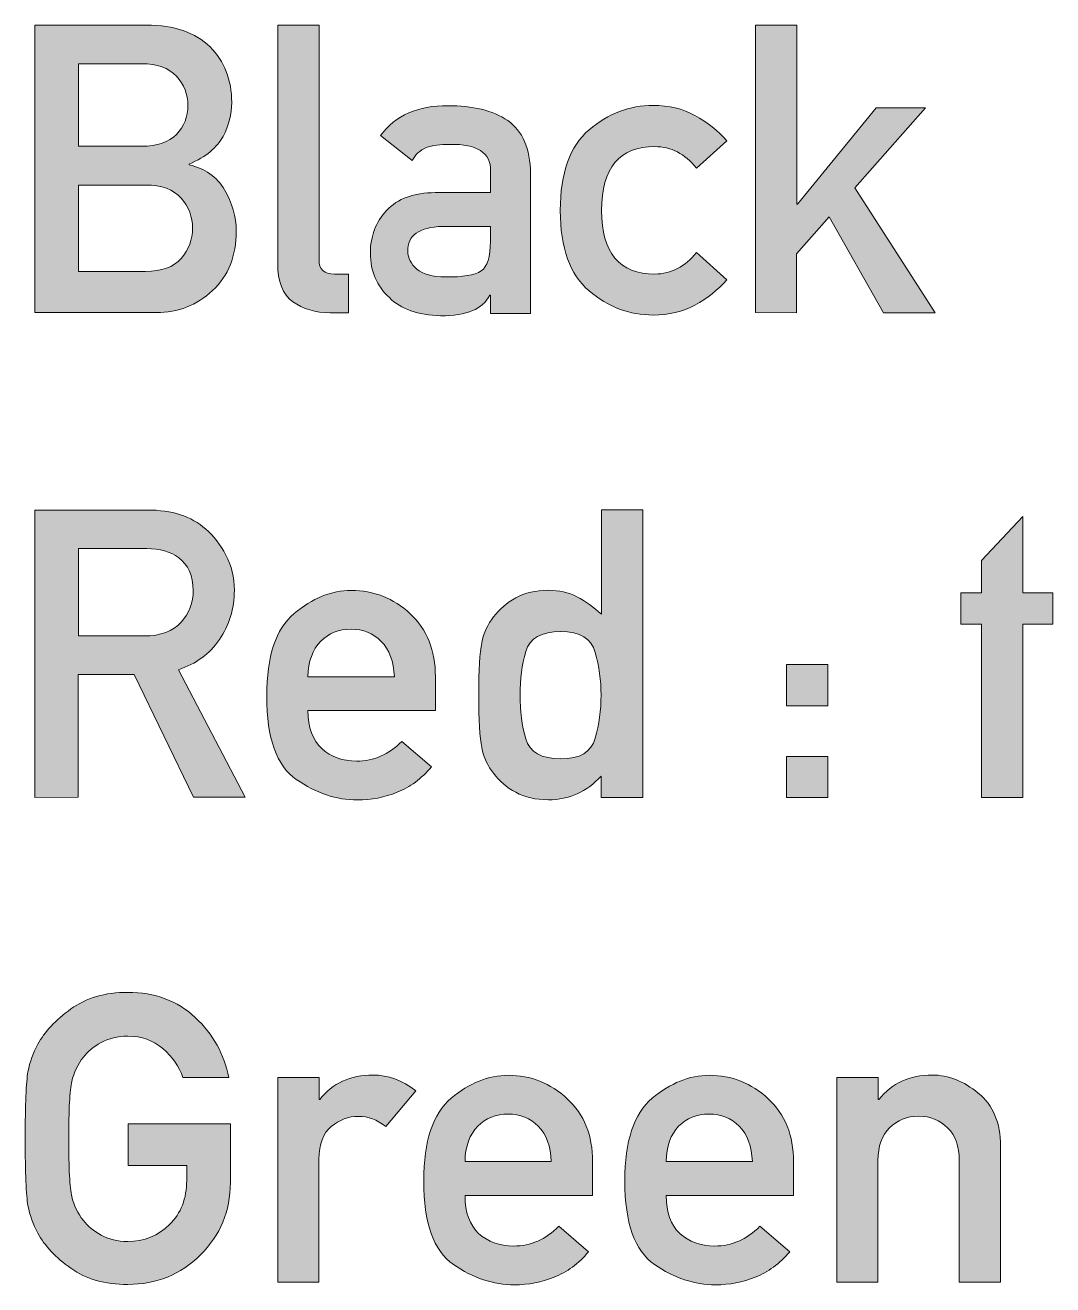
# Model space of a CAD drawing. Header units: inches. Extents: x 247 to 2765, y -1897 to -1110.
# Drawn here: x 1817.73 to 1828.5, y -1611.33 to -1598.13 of the extents above; entities that cross this region are included whole.
import ezdxf

# ---------------------------------------------------------------- set-up
doc = ezdxf.new("R2010")
doc.units = ezdxf.units.IN
doc.header["$MEASUREMENT"] = 0
doc.layers.add('Layer 1', color=7, linetype='Continuous')

# ---------------------------------------------------------------- blocks, each defined once
blk = doc.blocks.new('block 269')
at = {"layer": 'Layer 1', "true_color": 0x010101}
h = blk.add_hatch(color=18, dxfattribs=at)
h.dxf.hatch_style = 2
edge = h.paths.add_edge_path()
edge.add_spline(control_points=[(1817.831, -1601.14), (1817.831, -1601.14), (1817.831, -1598.128), (1817.831, -1598.128), (1817.831, -1598.128), (1819, -1598.128), (1819, -1598.128), (1819.294, -1598.128), (1819.516, -1598.205), (1819.667, -1598.355), (1819.818, -1598.507), (1819.894, -1598.701), (1819.894, -1598.937), (1819.894, -1599.061), (1819.863, -1599.18), (1819.803, -1599.295), (1819.742, -1599.41), (1819.624, -1599.507), (1819.449, -1599.584), (1819.449, -1599.584), (1819.449, -1599.591), (1819.449, -1599.591), (1819.615, -1599.63), (1819.737, -1599.716), (1819.819, -1599.853), (1819.9, -1599.988), (1819.942, -1600.133), (1819.942, -1600.286), (1819.942, -1600.546), (1819.86, -1600.753), (1819.693, -1600.909), (1819.526, -1601.063), (1819.331, -1601.14), (1819.105, -1601.14), (1819.105, -1601.14), (1817.831, -1601.14), (1817.831, -1601.14), (1817.831, -1601.14), (1817.831, -1601.14), (1817.831, -1601.14)], knot_values=[0, 0, 0, 0, 1, 1, 1, 2, 2, 2, 3, 3, 3, 4, 4, 4, 5, 5, 5, 6, 6, 6, 7, 7, 7, 8, 8, 8, 9, 9, 9, 10, 10, 10, 11, 11, 11, 12, 12, 12, 13, 13, 13, 13], degree=3, periodic=1)
edge = h.paths.add_edge_path()
edge.add_spline(control_points=[(1818.949, -1598.533), (1818.949, -1598.533), (1818.288, -1598.533), (1818.288, -1598.533), (1818.288, -1598.533), (1818.288, -1599.397), (1818.288, -1599.397), (1818.288, -1599.397), (1818.949, -1599.397), (1818.949, -1599.397), (1819.114, -1599.397), (1819.236, -1599.355), (1819.315, -1599.272), (1819.396, -1599.189), (1819.435, -1599.087), (1819.435, -1598.966), (1819.435, -1598.851), (1819.396, -1598.75), (1819.315, -1598.664), (1819.235, -1598.576), (1819.114, -1598.533), (1818.949, -1598.533)], knot_values=[0, 0, 0, 0, 1, 1, 1, 2, 2, 2, 3, 3, 3, 4, 4, 4, 5, 5, 5, 6, 6, 6, 7, 7, 7, 7], degree=3, periodic=1)
edge = h.paths.add_edge_path()
edge.add_spline(control_points=[(1818.991, -1599.803), (1818.991, -1599.803), (1818.288, -1599.803), (1818.288, -1599.803), (1818.288, -1599.803), (1818.288, -1600.709), (1818.288, -1600.709), (1818.288, -1600.709), (1818.991, -1600.709), (1818.991, -1600.709), (1819.16, -1600.709), (1819.285, -1600.663), (1819.364, -1600.572), (1819.444, -1600.479), (1819.484, -1600.374), (1819.484, -1600.256), (1819.484, -1600.137), (1819.444, -1600.031), (1819.364, -1599.94), (1819.285, -1599.849), (1819.161, -1599.803), (1818.991, -1599.803)], knot_values=[0, 0, 0, 0, 1, 1, 1, 2, 2, 2, 3, 3, 3, 4, 4, 4, 5, 5, 5, 6, 6, 6, 7, 7, 7, 7], degree=3, periodic=1)
h = blk.add_hatch(color=18, dxfattribs=at)
h.dxf.hatch_style = 2
edge = h.paths.add_edge_path()
edge.add_spline(control_points=[(1820.376, -1600.621), (1820.376, -1600.621), (1820.376, -1598.129), (1820.376, -1598.129), (1820.376, -1598.129), (1820.809, -1598.129), (1820.809, -1598.129), (1820.809, -1598.129), (1820.809, -1600.587), (1820.809, -1600.587), (1820.809, -1600.686), (1820.862, -1600.736), (1820.97, -1600.736), (1820.97, -1600.736), (1821.117, -1600.736), (1821.117, -1600.736), (1821.117, -1600.736), (1821.117, -1601.141), (1821.117, -1601.141), (1821.117, -1601.141), (1820.927, -1601.141), (1820.927, -1601.141), (1820.77, -1601.141), (1820.639, -1601.103), (1820.535, -1601.026), (1820.428, -1600.949), (1820.376, -1600.813), (1820.376, -1600.621)], knot_values=[0, 0, 0, 0, 1, 1, 1, 2, 2, 2, 3, 3, 3, 4, 4, 4, 5, 5, 5, 6, 6, 6, 7, 7, 7, 8, 8, 8, 9, 9, 9, 9], degree=3, periodic=1)
h = blk.add_hatch(color=18, dxfattribs=at)
h.dxf.hatch_style = 2
h.paths.add_polyline_path([(1825.38, -1601.14), (1825.38, -1598.128), (1825.813, -1598.128), (1825.813, -1600.003), (1825.821, -1600.003), (1826.645, -1598.995), (1827.162, -1598.995), (1826.422, -1599.834), (1827.263, -1601.141), (1826.722, -1601.141), (1826.152, -1600.137), (1825.812, -1600.525), (1825.812, -1601.141)])
h = blk.add_hatch(color=18, dxfattribs=at)
h.dxf.hatch_style = 2
edge = h.paths.add_edge_path()
edge.add_spline(control_points=[(1822.604, -1601.148), (1822.604, -1601.148), (1822.604, -1600.958), (1822.604, -1600.958), (1822.604, -1600.958), (1822.597, -1600.958), (1822.597, -1600.958), (1822.558, -1601.032), (1822.498, -1601.086), (1822.417, -1601.119), (1822.331, -1601.156), (1822.219, -1601.173), (1822.082, -1601.173), (1821.845, -1601.167), (1821.666, -1601.104), (1821.546, -1600.983), (1821.413, -1600.861), (1821.347, -1600.706), (1821.347, -1600.518), (1821.347, -1600.338), (1821.404, -1600.188), (1821.518, -1600.068), (1821.632, -1599.946), (1821.802, -1599.884), (1822.026, -1599.883), (1822.026, -1599.883), (1822.606, -1599.883), (1822.606, -1599.883), (1822.606, -1599.883), (1822.606, -1599.655), (1822.606, -1599.655), (1822.608, -1599.464), (1822.466, -1599.371), (1822.178, -1599.378), (1822.079, -1599.378), (1821.996, -1599.388), (1821.93, -1599.411), (1821.865, -1599.44), (1821.817, -1599.485), (1821.784, -1599.546), (1821.784, -1599.546), (1821.453, -1599.285), (1821.453, -1599.285), (1821.612, -1599.072), (1821.847, -1598.969), (1822.158, -1598.973), (1822.417, -1598.97), (1822.628, -1599.022), (1822.785, -1599.127), (1822.941, -1599.237), (1823.02, -1599.421), (1823.024, -1599.68), (1823.024, -1599.68), (1823.024, -1601.15), (1823.024, -1601.15), (1823.024, -1601.15), (1822.604, -1601.148), (1822.604, -1601.148), (1822.604, -1601.148), (1822.604, -1601.148), (1822.604, -1601.148)], knot_values=[0, 0, 0, 0, 1, 1, 1, 2, 2, 2, 3, 3, 3, 4, 4, 4, 5, 5, 5, 6, 6, 6, 7, 7, 7, 8, 8, 8, 9, 9, 9, 10, 10, 10, 11, 11, 11, 12, 12, 12, 13, 13, 13, 14, 14, 14, 15, 15, 15, 16, 16, 16, 17, 17, 17, 18, 18, 18, 19, 19, 19, 20, 20, 20, 20], degree=3, periodic=1)
edge = h.paths.add_edge_path()
edge.add_spline(control_points=[(1822.604, -1600.394), (1822.604, -1600.394), (1822.604, -1600.237), (1822.604, -1600.237), (1822.604, -1600.237), (1822.102, -1600.237), (1822.102, -1600.237), (1821.857, -1600.244), (1821.735, -1600.332), (1821.739, -1600.497), (1821.739, -1600.568), (1821.771, -1600.631), (1821.835, -1600.683), (1821.895, -1600.738), (1821.995, -1600.766), (1822.135, -1600.766), (1822.312, -1600.77), (1822.437, -1600.748), (1822.508, -1600.702), (1822.572, -1600.659), (1822.604, -1600.555), (1822.604, -1600.394)], knot_values=[0, 0, 0, 0, 1, 1, 1, 2, 2, 2, 3, 3, 3, 4, 4, 4, 5, 5, 5, 6, 6, 6, 7, 7, 7, 7], degree=3, periodic=1)
h = blk.add_hatch(color=18, dxfattribs=at)
h.dxf.hatch_style = 2
edge = h.paths.add_edge_path()
edge.add_spline(control_points=[(1824.762, -1600.509), (1824.762, -1600.509), (1825.08, -1600.795), (1825.08, -1600.795), (1824.986, -1600.903), (1824.875, -1600.992), (1824.747, -1601.061), (1824.618, -1601.131), (1824.472, -1601.165), (1824.31, -1601.165), (1824.062, -1601.165), (1823.837, -1601.082), (1823.638, -1600.912), (1823.438, -1600.743), (1823.336, -1600.464), (1823.336, -1600.069), (1823.336, -1599.676), (1823.437, -1599.396), (1823.638, -1599.224), (1823.838, -1599.055), (1824.062, -1598.969), (1824.31, -1598.969), (1824.472, -1598.969), (1824.618, -1599.004), (1824.747, -1599.074), (1824.875, -1599.144), (1824.987, -1599.233), (1825.08, -1599.341), (1825.08, -1599.341), (1824.762, -1599.625), (1824.762, -1599.625), (1824.641, -1599.475), (1824.496, -1599.401), (1824.327, -1599.401), (1823.954, -1599.401), (1823.769, -1599.624), (1823.769, -1600.069), (1823.769, -1600.514), (1823.954, -1600.736), (1824.327, -1600.736), (1824.498, -1600.735), (1824.643, -1600.66), (1824.762, -1600.509)], knot_values=[0, 0, 0, 0, 1, 1, 1, 2, 2, 2, 3, 3, 3, 4, 4, 4, 5, 5, 5, 6, 6, 6, 7, 7, 7, 8, 8, 8, 9, 9, 9, 10, 10, 10, 11, 11, 11, 12, 12, 12, 13, 13, 13, 14, 14, 14, 14], degree=3, periodic=1)
h = blk.add_hatch(color=18, dxfattribs=at)
h.dxf.hatch_style = 2
edge = h.paths.add_edge_path()
edge.add_spline(control_points=[(1817.831, -1606.22), (1817.831, -1606.22), (1817.831, -1603.208), (1817.831, -1603.208), (1817.831, -1603.208), (1819.01, -1603.208), (1819.01, -1603.208), (1819.267, -1603.208), (1819.472, -1603.274), (1819.621, -1603.407), (1819.705, -1603.479), (1819.776, -1603.571), (1819.834, -1603.681), (1819.893, -1603.792), (1819.922, -1603.913), (1819.922, -1604.049), (1819.922, -1604.243), (1819.87, -1604.415), (1819.766, -1604.565), (1819.662, -1604.715), (1819.52, -1604.821), (1819.337, -1604.881), (1819.337, -1604.881), (1820.035, -1606.218), (1820.035, -1606.218), (1820.035, -1606.218), (1819.494, -1606.218), (1819.494, -1606.218), (1819.494, -1606.218), (1818.871, -1604.932), (1818.871, -1604.932), (1818.871, -1604.932), (1818.287, -1604.932), (1818.287, -1604.932), (1818.287, -1604.932), (1818.287, -1606.218), (1818.287, -1606.218), (1818.287, -1606.218), (1817.831, -1606.22), (1817.831, -1606.22), (1817.831, -1606.22), (1817.831, -1606.22), (1817.831, -1606.22)], knot_values=[0, 0, 0, 0, 1, 1, 1, 2, 2, 2, 3, 3, 3, 4, 4, 4, 5, 5, 5, 6, 6, 6, 7, 7, 7, 8, 8, 8, 9, 9, 9, 10, 10, 10, 11, 11, 11, 12, 12, 12, 13, 13, 13, 14, 14, 14, 14], degree=3, periodic=1)
edge = h.paths.add_edge_path()
edge.add_spline(control_points=[(1818.288, -1603.613), (1818.288, -1603.613), (1818.288, -1604.527), (1818.288, -1604.527), (1818.288, -1604.527), (1818.978, -1604.527), (1818.978, -1604.527), (1819.149, -1604.527), (1819.278, -1604.479), (1819.363, -1604.384), (1819.448, -1604.29), (1819.491, -1604.178), (1819.491, -1604.051), (1819.491, -1603.897), (1819.44, -1603.782), (1819.337, -1603.706), (1819.252, -1603.644), (1819.14, -1603.613), (1819.005, -1603.613), (1819.005, -1603.613), (1818.288, -1603.613), (1818.288, -1603.613), (1818.288, -1603.613), (1818.288, -1603.613), (1818.288, -1603.613)], knot_values=[0, 0, 0, 0, 1, 1, 1, 2, 2, 2, 3, 3, 3, 4, 4, 4, 5, 5, 5, 6, 6, 6, 7, 7, 7, 8, 8, 8, 8], degree=3, periodic=1)
h = blk.add_hatch(color=18, dxfattribs=at)
h.dxf.hatch_style = 2
edge = h.paths.add_edge_path()
edge.add_spline(control_points=[(1823.764, -1606.22), (1823.764, -1606.22), (1823.764, -1605.996), (1823.764, -1605.996), (1823.614, -1606.162), (1823.43, -1606.244), (1823.211, -1606.244), (1823.078, -1606.244), (1822.965, -1606.219), (1822.869, -1606.166), (1822.774, -1606.115), (1822.697, -1606.048), (1822.636, -1605.967), (1822.575, -1605.892), (1822.535, -1605.801), (1822.513, -1605.697), (1822.492, -1605.593), (1822.482, -1605.409), (1822.482, -1605.145), (1822.482, -1604.883), (1822.492, -1604.701), (1822.513, -1604.598), (1822.535, -1604.495), (1822.575, -1604.405), (1822.636, -1604.328), (1822.697, -1604.247), (1822.775, -1604.181), (1822.869, -1604.129), (1822.965, -1604.076), (1823.078, -1604.049), (1823.211, -1604.049), (1823.321, -1604.049), (1823.421, -1604.071), (1823.511, -1604.118), (1823.601, -1604.166), (1823.685, -1604.227), (1823.766, -1604.301), (1823.766, -1604.301), (1823.766, -1603.207), (1823.766, -1603.207), (1823.766, -1603.207), (1824.199, -1603.207), (1824.199, -1603.207), (1824.199, -1603.207), (1824.199, -1606.219), (1824.199, -1606.219), (1824.199, -1606.219), (1823.764, -1606.22), (1823.764, -1606.22), (1823.764, -1606.22), (1823.764, -1606.22), (1823.764, -1606.22)], knot_values=[0, 0, 0, 0, 1, 1, 1, 2, 2, 2, 3, 3, 3, 4, 4, 4, 5, 5, 5, 6, 6, 6, 7, 7, 7, 8, 8, 8, 9, 9, 9, 10, 10, 10, 11, 11, 11, 12, 12, 12, 13, 13, 13, 14, 14, 14, 15, 15, 15, 16, 16, 16, 17, 17, 17, 17], degree=3, periodic=1)
edge = h.paths.add_edge_path()
edge.add_spline(control_points=[(1823.342, -1604.482), (1823.138, -1604.482), (1823.015, -1604.55), (1822.975, -1604.69), (1822.934, -1604.83), (1822.914, -1604.981), (1822.914, -1605.145), (1822.914, -1605.314), (1822.934, -1605.467), (1822.975, -1605.606), (1823.015, -1605.746), (1823.138, -1605.816), (1823.342, -1605.816), (1823.541, -1605.816), (1823.661, -1605.744), (1823.702, -1605.599), (1823.742, -1605.455), (1823.763, -1605.304), (1823.763, -1605.147), (1823.763, -1604.994), (1823.742, -1604.845), (1823.702, -1604.7), (1823.662, -1604.554), (1823.542, -1604.482), (1823.342, -1604.482)], knot_values=[0, 0, 0, 0, 1, 1, 1, 2, 2, 2, 3, 3, 3, 4, 4, 4, 5, 5, 5, 6, 6, 6, 7, 7, 7, 8, 8, 8, 8], degree=3, periodic=1)
h = blk.add_hatch(color=18, dxfattribs=at)
h.dxf.hatch_style = 2
h.paths.add_polyline_path([(1827.747, -1606.221), (1827.747, -1604.405), (1827.533, -1604.405), (1827.533, -1604.075), (1827.747, -1604.075), (1827.747, -1603.738), (1828.18, -1603.277), (1828.18, -1604.075), (1828.495, -1604.075), (1828.495, -1604.405), (1828.18, -1604.405), (1828.18, -1606.221)])
h = blk.add_hatch(color=18, dxfattribs=at)
h.dxf.hatch_style = 2
edge = h.paths.add_edge_path()
edge.add_spline(control_points=[(1822.028, -1605.31), (1822.028, -1605.31), (1820.693, -1605.31), (1820.693, -1605.31), (1820.693, -1605.486), (1820.742, -1605.618), (1820.837, -1605.707), (1820.932, -1605.795), (1821.054, -1605.839), (1821.204, -1605.839), (1821.381, -1605.839), (1821.537, -1605.771), (1821.675, -1605.632), (1821.675, -1605.632), (1821.987, -1605.899), (1821.987, -1605.899), (1821.881, -1606.024), (1821.761, -1606.112), (1821.628, -1606.166), (1821.495, -1606.218), (1821.356, -1606.246), (1821.211, -1606.246), (1820.99, -1606.246), (1820.777, -1606.174), (1820.571, -1606.032), (1820.364, -1605.89), (1820.261, -1605.599), (1820.261, -1605.158), (1820.261, -1604.74), (1820.356, -1604.452), (1820.548, -1604.292), (1820.739, -1604.132), (1820.938, -1604.051), (1821.146, -1604.051), (1821.381, -1604.051), (1821.587, -1604.132), (1821.764, -1604.295), (1821.94, -1604.459), (1822.028, -1604.679), (1822.028, -1604.956), (1822.028, -1604.956), (1822.028, -1605.31), (1822.028, -1605.31), (1822.028, -1605.31), (1822.028, -1605.31), (1822.028, -1605.31)], knot_values=[0, 0, 0, 0, 1, 1, 1, 2, 2, 2, 3, 3, 3, 4, 4, 4, 5, 5, 5, 6, 6, 6, 7, 7, 7, 8, 8, 8, 9, 9, 9, 10, 10, 10, 11, 11, 11, 12, 12, 12, 13, 13, 13, 14, 14, 14, 15, 15, 15, 15], degree=3, periodic=1)
edge = h.paths.add_edge_path()
edge.add_spline(control_points=[(1820.692, -1604.955), (1820.692, -1604.955), (1821.598, -1604.955), (1821.598, -1604.955), (1821.59, -1604.794), (1821.545, -1604.67), (1821.46, -1604.585), (1821.375, -1604.499), (1821.271, -1604.457), (1821.144, -1604.457), (1821.016, -1604.457), (1820.91, -1604.499), (1820.825, -1604.585), (1820.741, -1604.67), (1820.696, -1604.794), (1820.692, -1604.955)], knot_values=[0, 0, 0, 0, 1, 1, 1, 2, 2, 2, 3, 3, 3, 4, 4, 4, 5, 5, 5, 5], degree=3, periodic=1)
h = blk.add_hatch(color=18, dxfattribs=at)
h.dxf.hatch_style = 2
h.paths.add_polyline_path([(1825.705, -1605.261), (1825.705, -1604.828), (1826.138, -1604.828), (1826.138, -1605.261)])
h.paths.add_polyline_path([(1825.705, -1606.22), (1825.705, -1605.79), (1826.138, -1605.79), (1826.138, -1606.22)])
h = blk.add_hatch(color=18, dxfattribs=at)
h.dxf.hatch_style = 2
edge = h.paths.add_edge_path()
edge.add_spline(control_points=[(1818.809, -1610.074), (1818.809, -1610.074), (1818.809, -1609.641), (1818.809, -1609.641), (1818.809, -1609.641), (1819.88, -1609.641), (1819.88, -1609.641), (1819.88, -1609.641), (1819.88, -1610.255), (1819.88, -1610.255), (1819.88, -1610.554), (1819.776, -1610.806), (1819.567, -1611.012), (1819.359, -1611.218), (1819.104, -1611.322), (1818.805, -1611.322), (1818.567, -1611.322), (1818.369, -1611.266), (1818.209, -1611.153), (1818.049, -1611.04), (1817.933, -1610.916), (1817.863, -1610.784), (1817.813, -1610.695), (1817.78, -1610.6), (1817.76, -1610.495), (1817.74, -1610.39), (1817.731, -1610.157), (1817.731, -1609.795), (1817.731, -1609.434), (1817.74, -1609.2), (1817.76, -1609.095), (1817.78, -1608.99), (1817.813, -1608.894), (1817.863, -1608.806), (1817.933, -1608.675), (1818.049, -1608.552), (1818.209, -1608.436), (1818.369, -1608.32), (1818.569, -1608.262), (1818.805, -1608.262), (1819.09, -1608.262), (1819.327, -1608.35), (1819.513, -1608.526), (1819.699, -1608.701), (1819.816, -1608.911), (1819.863, -1609.155), (1819.863, -1609.155), (1819.382, -1609.155), (1819.382, -1609.155), (1819.345, -1609.039), (1819.275, -1608.938), (1819.174, -1608.851), (1819.073, -1608.765), (1818.949, -1608.721), (1818.805, -1608.721), (1818.697, -1608.721), (1818.605, -1608.743), (1818.526, -1608.788), (1818.446, -1608.832), (1818.385, -1608.883), (1818.34, -1608.941), (1818.281, -1609.019), (1818.241, -1609.102), (1818.219, -1609.196), (1818.197, -1609.289), (1818.187, -1609.489), (1818.187, -1609.797), (1818.187, -1610.107), (1818.197, -1610.308), (1818.219, -1610.401), (1818.241, -1610.494), (1818.281, -1610.577), (1818.34, -1610.651), (1818.385, -1610.712), (1818.448, -1610.763), (1818.526, -1610.806), (1818.604, -1610.849), (1818.697, -1610.872), (1818.805, -1610.872), (1818.978, -1610.872), (1819.124, -1610.813), (1819.243, -1610.694), (1819.363, -1610.576), (1819.423, -1610.422), (1819.423, -1610.231), (1819.423, -1610.231), (1819.423, -1610.077), (1819.423, -1610.077), (1819.423, -1610.077), (1818.809, -1610.077), (1818.809, -1610.077), (1818.809, -1610.077), (1818.809, -1610.074), (1818.809, -1610.074), (1818.809, -1610.074), (1818.809, -1610.074), (1818.809, -1610.074)], knot_values=[0, 0, 0, 0, 1, 1, 1, 2, 2, 2, 3, 3, 3, 4, 4, 4, 5, 5, 5, 6, 6, 6, 7, 7, 7, 8, 8, 8, 9, 9, 9, 10, 10, 10, 11, 11, 11, 12, 12, 12, 13, 13, 13, 14, 14, 14, 15, 15, 15, 16, 16, 16, 17, 17, 17, 18, 18, 18, 19, 19, 19, 20, 20, 20, 21, 21, 21, 22, 22, 22, 23, 23, 23, 24, 24, 24, 25, 25, 25, 26, 26, 26, 27, 27, 27, 28, 28, 28, 29, 29, 29, 30, 30, 30, 31, 31, 31, 32, 32, 32, 32], degree=3, periodic=1)
h = blk.add_hatch(color=18, dxfattribs=at)
h.dxf.hatch_style = 2
edge = h.paths.add_edge_path()
edge.add_spline(control_points=[(1820.376, -1611.3), (1820.376, -1611.3), (1820.376, -1609.154), (1820.376, -1609.154), (1820.376, -1609.154), (1820.809, -1609.154), (1820.809, -1609.154), (1820.809, -1609.154), (1820.809, -1609.383), (1820.809, -1609.383), (1820.809, -1609.383), (1820.816, -1609.383), (1820.816, -1609.383), (1820.95, -1609.214), (1821.136, -1609.128), (1821.374, -1609.128), (1821.531, -1609.128), (1821.681, -1609.183), (1821.823, -1609.293), (1821.823, -1609.293), (1821.51, -1609.666), (1821.51, -1609.666), (1821.416, -1609.597), (1821.322, -1609.561), (1821.224, -1609.561), (1821.117, -1609.561), (1821.022, -1609.597), (1820.937, -1609.667), (1820.851, -1609.738), (1820.808, -1609.851), (1820.808, -1610.01), (1820.808, -1610.01), (1820.808, -1611.3), (1820.808, -1611.3), (1820.808, -1611.3), (1820.376, -1611.3), (1820.376, -1611.3)], knot_values=[0, 0, 0, 0, 1, 1, 1, 2, 2, 2, 3, 3, 3, 4, 4, 4, 5, 5, 5, 6, 6, 6, 7, 7, 7, 8, 8, 8, 9, 9, 9, 10, 10, 10, 11, 11, 11, 12, 12, 12, 12], degree=3, periodic=1)
h = blk.add_hatch(color=18, dxfattribs=at)
h.dxf.hatch_style = 2
edge = h.paths.add_edge_path()
edge.add_spline(control_points=[(1823.674, -1610.391), (1823.674, -1610.391), (1822.338, -1610.391), (1822.338, -1610.391), (1822.338, -1610.567), (1822.387, -1610.699), (1822.481, -1610.787), (1822.577, -1610.876), (1822.699, -1610.92), (1822.849, -1610.92), (1823.027, -1610.92), (1823.183, -1610.851), (1823.32, -1610.713), (1823.32, -1610.713), (1823.632, -1610.98), (1823.632, -1610.98), (1823.526, -1611.104), (1823.406, -1611.193), (1823.273, -1611.245), (1823.14, -1611.298), (1823.001, -1611.326), (1822.856, -1611.326), (1822.636, -1611.326), (1822.423, -1611.255), (1822.216, -1611.113), (1822.009, -1610.97), (1821.906, -1610.679), (1821.906, -1610.238), (1821.906, -1609.819), (1822.001, -1609.532), (1822.193, -1609.372), (1822.384, -1609.213), (1822.582, -1609.131), (1822.791, -1609.131), (1823.027, -1609.131), (1823.233, -1609.212), (1823.409, -1609.376), (1823.586, -1609.539), (1823.674, -1609.759), (1823.674, -1610.036), (1823.674, -1610.036), (1823.674, -1610.391), (1823.674, -1610.391), (1823.674, -1610.391), (1823.674, -1610.391), (1823.674, -1610.391)], knot_values=[0, 0, 0, 0, 1, 1, 1, 2, 2, 2, 3, 3, 3, 4, 4, 4, 5, 5, 5, 6, 6, 6, 7, 7, 7, 8, 8, 8, 9, 9, 9, 10, 10, 10, 11, 11, 11, 12, 12, 12, 13, 13, 13, 14, 14, 14, 15, 15, 15, 15], degree=3, periodic=1)
edge = h.paths.add_edge_path()
edge.add_spline(control_points=[(1822.338, -1610.035), (1822.338, -1610.035), (1823.242, -1610.035), (1823.242, -1610.035), (1823.235, -1609.873), (1823.191, -1609.749), (1823.106, -1609.665), (1823.021, -1609.579), (1822.916, -1609.537), (1822.79, -1609.537), (1822.662, -1609.537), (1822.555, -1609.579), (1822.471, -1609.665), (1822.386, -1609.749), (1822.341, -1609.873), (1822.338, -1610.035)], knot_values=[0, 0, 0, 0, 1, 1, 1, 2, 2, 2, 3, 3, 3, 4, 4, 4, 5, 5, 5, 5], degree=3, periodic=1)
h = blk.add_hatch(color=18, dxfattribs=at)
h.dxf.hatch_style = 2
edge = h.paths.add_edge_path()
edge.add_spline(control_points=[(1825.779, -1610.391), (1825.779, -1610.391), (1824.445, -1610.391), (1824.445, -1610.391), (1824.445, -1610.567), (1824.493, -1610.699), (1824.588, -1610.787), (1824.683, -1610.876), (1824.806, -1610.92), (1824.955, -1610.92), (1825.132, -1610.92), (1825.289, -1610.851), (1825.426, -1610.713), (1825.426, -1610.713), (1825.739, -1610.98), (1825.739, -1610.98), (1825.632, -1611.104), (1825.512, -1611.193), (1825.379, -1611.245), (1825.246, -1611.298), (1825.107, -1611.326), (1824.963, -1611.326), (1824.742, -1611.326), (1824.529, -1611.255), (1824.322, -1611.113), (1824.115, -1610.97), (1824.012, -1610.679), (1824.012, -1610.238), (1824.012, -1609.819), (1824.107, -1609.532), (1824.299, -1609.372), (1824.49, -1609.213), (1824.688, -1609.131), (1824.896, -1609.131), (1825.132, -1609.131), (1825.338, -1609.212), (1825.514, -1609.376), (1825.691, -1609.539), (1825.779, -1609.759), (1825.779, -1610.036), (1825.779, -1610.036), (1825.779, -1610.391), (1825.779, -1610.391), (1825.779, -1610.391), (1825.779, -1610.391), (1825.779, -1610.391)], knot_values=[0, 0, 0, 0, 1, 1, 1, 2, 2, 2, 3, 3, 3, 4, 4, 4, 5, 5, 5, 6, 6, 6, 7, 7, 7, 8, 8, 8, 9, 9, 9, 10, 10, 10, 11, 11, 11, 12, 12, 12, 13, 13, 13, 14, 14, 14, 15, 15, 15, 15], degree=3, periodic=1)
edge = h.paths.add_edge_path()
edge.add_spline(control_points=[(1824.444, -1610.035), (1824.444, -1610.035), (1825.348, -1610.035), (1825.348, -1610.035), (1825.341, -1609.873), (1825.297, -1609.749), (1825.211, -1609.665), (1825.128, -1609.579), (1825.022, -1609.537), (1824.895, -1609.537), (1824.767, -1609.537), (1824.66, -1609.579), (1824.576, -1609.665), (1824.492, -1609.749), (1824.448, -1609.873), (1824.444, -1610.035)], knot_values=[0, 0, 0, 0, 1, 1, 1, 2, 2, 2, 3, 3, 3, 4, 4, 4, 5, 5, 5, 5], degree=3, periodic=1)
h = blk.add_hatch(color=18, dxfattribs=at)
h.dxf.hatch_style = 2
edge = h.paths.add_edge_path()
edge.add_spline(control_points=[(1826.234, -1611.3), (1826.234, -1611.3), (1826.234, -1609.154), (1826.234, -1609.154), (1826.234, -1609.154), (1826.667, -1609.154), (1826.667, -1609.154), (1826.667, -1609.154), (1826.667, -1609.383), (1826.667, -1609.383), (1826.667, -1609.383), (1826.674, -1609.383), (1826.674, -1609.383), (1826.808, -1609.214), (1826.994, -1609.128), (1827.232, -1609.128), (1827.4, -1609.128), (1827.561, -1609.192), (1827.715, -1609.318), (1827.869, -1609.444), (1827.948, -1609.63), (1827.948, -1609.871), (1827.948, -1609.871), (1827.948, -1611.298), (1827.948, -1611.298), (1827.948, -1611.298), (1827.515, -1611.298), (1827.515, -1611.298), (1827.515, -1611.298), (1827.515, -1610.021), (1827.515, -1610.021), (1827.515, -1609.876), (1827.475, -1609.763), (1827.393, -1609.681), (1827.312, -1609.6), (1827.212, -1609.559), (1827.092, -1609.559), (1826.967, -1609.559), (1826.865, -1609.599), (1826.785, -1609.681), (1826.705, -1609.762), (1826.664, -1609.876), (1826.664, -1610.021), (1826.664, -1610.021), (1826.664, -1611.298), (1826.664, -1611.298), (1826.664, -1611.298), (1826.234, -1611.3), (1826.234, -1611.3), (1826.234, -1611.3), (1826.234, -1611.3), (1826.234, -1611.3)], knot_values=[0, 0, 0, 0, 1, 1, 1, 2, 2, 2, 3, 3, 3, 4, 4, 4, 5, 5, 5, 6, 6, 6, 7, 7, 7, 8, 8, 8, 9, 9, 9, 10, 10, 10, 11, 11, 11, 12, 12, 12, 13, 13, 13, 14, 14, 14, 15, 15, 15, 16, 16, 16, 17, 17, 17, 17], degree=3, periodic=1)
at = {"layer": 'Layer 1', "lineweight": 0}
for points in [[(1825.38, -1601.14), (1825.38, -1598.128), (1825.813, -1598.128), (1825.813, -1600.003), (1825.821, -1600.003), (1826.645, -1598.995), (1827.162, -1598.995), (1826.422, -1599.834), (1827.263, -1601.141), (1826.722, -1601.141), (1826.152, -1600.137), (1825.812, -1600.525), (1825.812, -1601.141), (1825.38, -1601.14), (1825.38, -1601.14)], [(1827.747, -1606.221), (1827.747, -1604.405), (1827.533, -1604.405), (1827.533, -1604.075), (1827.747, -1604.075), (1827.747, -1603.738), (1828.18, -1603.277), (1828.18, -1604.075), (1828.495, -1604.075), (1828.495, -1604.405), (1828.18, -1604.405), (1828.18, -1606.221), (1827.747, -1606.221)], [(1825.705, -1605.261), (1825.705, -1604.828), (1826.138, -1604.828), (1826.138, -1605.261), (1825.705, -1605.261)], [(1825.705, -1606.22), (1825.705, -1605.79), (1826.138, -1605.79), (1826.138, -1606.22), (1825.705, -1606.22)]]:
    blk.add_lwpolyline(points, dxfattribs=at)
for points, knots in [([(1817.831, -1601.14), (1817.831, -1601.14), (1817.831, -1598.128), (1817.831, -1598.128), (1817.831, -1598.128), (1819, -1598.128), (1819, -1598.128), (1819.294, -1598.128), (1819.516, -1598.205), (1819.667, -1598.355), (1819.818, -1598.507), (1819.894, -1598.701), (1819.894, -1598.937), (1819.894, -1599.061), (1819.863, -1599.18), (1819.803, -1599.295), (1819.742, -1599.41), (1819.624, -1599.507), (1819.449, -1599.584), (1819.449, -1599.584), (1819.449, -1599.591), (1819.449, -1599.591), (1819.615, -1599.63), (1819.737, -1599.716), (1819.819, -1599.853), (1819.9, -1599.988), (1819.942, -1600.133), (1819.942, -1600.286), (1819.942, -1600.546), (1819.86, -1600.753), (1819.693, -1600.909), (1819.526, -1601.063), (1819.331, -1601.14), (1819.105, -1601.14), (1819.105, -1601.14), (1817.831, -1601.14), (1817.831, -1601.14), (1817.831, -1601.14), (1817.831, -1601.14), (1817.831, -1601.14)], [0, 0, 0, 0, 1, 1, 1, 2, 2, 2, 3, 3, 3, 4, 4, 4, 5, 5, 5, 6, 6, 6, 7, 7, 7, 8, 8, 8, 9, 9, 9, 10, 10, 10, 11, 11, 11, 12, 12, 12, 13, 13, 13, 13]), ([(1820.376, -1600.621), (1820.376, -1600.621), (1820.376, -1598.129), (1820.376, -1598.129), (1820.376, -1598.129), (1820.809, -1598.129), (1820.809, -1598.129), (1820.809, -1598.129), (1820.809, -1600.587), (1820.809, -1600.587), (1820.809, -1600.686), (1820.862, -1600.736), (1820.97, -1600.736), (1820.97, -1600.736), (1821.117, -1600.736), (1821.117, -1600.736), (1821.117, -1600.736), (1821.117, -1601.141), (1821.117, -1601.141), (1821.117, -1601.141), (1820.927, -1601.141), (1820.927, -1601.141), (1820.77, -1601.141), (1820.639, -1601.103), (1820.535, -1601.026), (1820.428, -1600.949), (1820.376, -1600.813), (1820.376, -1600.621)], [0, 0, 0, 0, 1, 1, 1, 2, 2, 2, 3, 3, 3, 4, 4, 4, 5, 5, 5, 6, 6, 6, 7, 7, 7, 8, 8, 8, 9, 9, 9, 9]), ([(1818.949, -1598.533), (1818.949, -1598.533), (1818.288, -1598.533), (1818.288, -1598.533), (1818.288, -1598.533), (1818.288, -1599.397), (1818.288, -1599.397), (1818.288, -1599.397), (1818.949, -1599.397), (1818.949, -1599.397), (1819.114, -1599.397), (1819.236, -1599.355), (1819.315, -1599.272), (1819.396, -1599.189), (1819.435, -1599.087), (1819.435, -1598.966), (1819.435, -1598.851), (1819.396, -1598.75), (1819.315, -1598.664), (1819.235, -1598.576), (1819.114, -1598.533), (1818.949, -1598.533)], [0, 0, 0, 0, 1, 1, 1, 2, 2, 2, 3, 3, 3, 4, 4, 4, 5, 5, 5, 6, 6, 6, 7, 7, 7, 7]), ([(1822.604, -1601.148), (1822.604, -1601.148), (1822.604, -1600.958), (1822.604, -1600.958), (1822.604, -1600.958), (1822.597, -1600.958), (1822.597, -1600.958), (1822.558, -1601.032), (1822.498, -1601.086), (1822.417, -1601.119), (1822.331, -1601.156), (1822.219, -1601.173), (1822.082, -1601.173), (1821.845, -1601.167), (1821.666, -1601.104), (1821.546, -1600.983), (1821.413, -1600.861), (1821.347, -1600.706), (1821.347, -1600.518), (1821.347, -1600.338), (1821.404, -1600.188), (1821.518, -1600.068), (1821.632, -1599.946), (1821.802, -1599.884), (1822.026, -1599.883), (1822.026, -1599.883), (1822.606, -1599.883), (1822.606, -1599.883), (1822.606, -1599.883), (1822.606, -1599.655), (1822.606, -1599.655), (1822.608, -1599.464), (1822.466, -1599.371), (1822.178, -1599.378), (1822.079, -1599.378), (1821.996, -1599.388), (1821.93, -1599.411), (1821.865, -1599.44), (1821.817, -1599.485), (1821.784, -1599.546), (1821.784, -1599.546), (1821.453, -1599.285), (1821.453, -1599.285), (1821.612, -1599.072), (1821.847, -1598.969), (1822.158, -1598.973), (1822.417, -1598.97), (1822.628, -1599.022), (1822.785, -1599.127), (1822.941, -1599.237), (1823.02, -1599.421), (1823.024, -1599.68), (1823.024, -1599.68), (1823.024, -1601.15), (1823.024, -1601.15), (1823.024, -1601.15), (1822.604, -1601.148), (1822.604, -1601.148), (1822.604, -1601.148), (1822.604, -1601.148), (1822.604, -1601.148)], [0, 0, 0, 0, 1, 1, 1, 2, 2, 2, 3, 3, 3, 4, 4, 4, 5, 5, 5, 6, 6, 6, 7, 7, 7, 8, 8, 8, 9, 9, 9, 10, 10, 10, 11, 11, 11, 12, 12, 12, 13, 13, 13, 14, 14, 14, 15, 15, 15, 16, 16, 16, 17, 17, 17, 18, 18, 18, 19, 19, 19, 20, 20, 20, 20]), ([(1824.762, -1600.509), (1824.762, -1600.509), (1825.08, -1600.795), (1825.08, -1600.795), (1824.986, -1600.903), (1824.875, -1600.992), (1824.747, -1601.061), (1824.618, -1601.131), (1824.472, -1601.165), (1824.31, -1601.165), (1824.062, -1601.165), (1823.837, -1601.082), (1823.638, -1600.912), (1823.438, -1600.743), (1823.336, -1600.464), (1823.336, -1600.069), (1823.336, -1599.676), (1823.437, -1599.396), (1823.638, -1599.224), (1823.838, -1599.055), (1824.062, -1598.969), (1824.31, -1598.969), (1824.472, -1598.969), (1824.618, -1599.004), (1824.747, -1599.074), (1824.875, -1599.144), (1824.987, -1599.233), (1825.08, -1599.341), (1825.08, -1599.341), (1824.762, -1599.625), (1824.762, -1599.625), (1824.641, -1599.475), (1824.496, -1599.401), (1824.327, -1599.401), (1823.954, -1599.401), (1823.769, -1599.624), (1823.769, -1600.069), (1823.769, -1600.514), (1823.954, -1600.736), (1824.327, -1600.736), (1824.498, -1600.735), (1824.643, -1600.66), (1824.762, -1600.509)], [0, 0, 0, 0, 1, 1, 1, 2, 2, 2, 3, 3, 3, 4, 4, 4, 5, 5, 5, 6, 6, 6, 7, 7, 7, 8, 8, 8, 9, 9, 9, 10, 10, 10, 11, 11, 11, 12, 12, 12, 13, 13, 13, 14, 14, 14, 14]), ([(1818.991, -1599.803), (1818.991, -1599.803), (1818.288, -1599.803), (1818.288, -1599.803), (1818.288, -1599.803), (1818.288, -1600.709), (1818.288, -1600.709), (1818.288, -1600.709), (1818.991, -1600.709), (1818.991, -1600.709), (1819.16, -1600.709), (1819.285, -1600.663), (1819.364, -1600.572), (1819.444, -1600.479), (1819.484, -1600.374), (1819.484, -1600.256), (1819.484, -1600.137), (1819.444, -1600.031), (1819.364, -1599.94), (1819.285, -1599.849), (1819.161, -1599.803), (1818.991, -1599.803)], [0, 0, 0, 0, 1, 1, 1, 2, 2, 2, 3, 3, 3, 4, 4, 4, 5, 5, 5, 6, 6, 6, 7, 7, 7, 7]), ([(1822.604, -1600.394), (1822.604, -1600.394), (1822.604, -1600.237), (1822.604, -1600.237), (1822.604, -1600.237), (1822.102, -1600.237), (1822.102, -1600.237), (1821.857, -1600.244), (1821.735, -1600.332), (1821.739, -1600.497), (1821.739, -1600.568), (1821.771, -1600.631), (1821.835, -1600.683), (1821.895, -1600.738), (1821.995, -1600.766), (1822.135, -1600.766), (1822.312, -1600.77), (1822.437, -1600.748), (1822.508, -1600.702), (1822.572, -1600.659), (1822.604, -1600.555), (1822.604, -1600.394)], [0, 0, 0, 0, 1, 1, 1, 2, 2, 2, 3, 3, 3, 4, 4, 4, 5, 5, 5, 6, 6, 6, 7, 7, 7, 7]), ([(1817.831, -1606.22), (1817.831, -1606.22), (1817.831, -1603.208), (1817.831, -1603.208), (1817.831, -1603.208), (1819.01, -1603.208), (1819.01, -1603.208), (1819.267, -1603.208), (1819.472, -1603.274), (1819.621, -1603.407), (1819.705, -1603.479), (1819.776, -1603.571), (1819.834, -1603.681), (1819.893, -1603.792), (1819.922, -1603.913), (1819.922, -1604.049), (1819.922, -1604.243), (1819.87, -1604.415), (1819.766, -1604.565), (1819.662, -1604.715), (1819.52, -1604.821), (1819.337, -1604.881), (1819.337, -1604.881), (1820.035, -1606.218), (1820.035, -1606.218), (1820.035, -1606.218), (1819.494, -1606.218), (1819.494, -1606.218), (1819.494, -1606.218), (1818.871, -1604.932), (1818.871, -1604.932), (1818.871, -1604.932), (1818.287, -1604.932), (1818.287, -1604.932), (1818.287, -1604.932), (1818.287, -1606.218), (1818.287, -1606.218), (1818.287, -1606.218), (1817.831, -1606.22), (1817.831, -1606.22), (1817.831, -1606.22), (1817.831, -1606.22), (1817.831, -1606.22)], [0, 0, 0, 0, 1, 1, 1, 2, 2, 2, 3, 3, 3, 4, 4, 4, 5, 5, 5, 6, 6, 6, 7, 7, 7, 8, 8, 8, 9, 9, 9, 10, 10, 10, 11, 11, 11, 12, 12, 12, 13, 13, 13, 14, 14, 14, 14]), ([(1823.764, -1606.22), (1823.764, -1606.22), (1823.764, -1605.996), (1823.764, -1605.996), (1823.614, -1606.162), (1823.43, -1606.244), (1823.211, -1606.244), (1823.078, -1606.244), (1822.965, -1606.219), (1822.869, -1606.166), (1822.774, -1606.115), (1822.697, -1606.048), (1822.636, -1605.967), (1822.575, -1605.892), (1822.535, -1605.801), (1822.513, -1605.697), (1822.492, -1605.593), (1822.482, -1605.409), (1822.482, -1605.145), (1822.482, -1604.883), (1822.492, -1604.701), (1822.513, -1604.598), (1822.535, -1604.495), (1822.575, -1604.405), (1822.636, -1604.328), (1822.697, -1604.247), (1822.775, -1604.181), (1822.869, -1604.129), (1822.965, -1604.076), (1823.078, -1604.049), (1823.211, -1604.049), (1823.321, -1604.049), (1823.421, -1604.071), (1823.511, -1604.118), (1823.601, -1604.166), (1823.685, -1604.227), (1823.766, -1604.301), (1823.766, -1604.301), (1823.766, -1603.207), (1823.766, -1603.207), (1823.766, -1603.207), (1824.199, -1603.207), (1824.199, -1603.207), (1824.199, -1603.207), (1824.199, -1606.219), (1824.199, -1606.219), (1824.199, -1606.219), (1823.764, -1606.22), (1823.764, -1606.22), (1823.764, -1606.22), (1823.764, -1606.22), (1823.764, -1606.22)], [0, 0, 0, 0, 1, 1, 1, 2, 2, 2, 3, 3, 3, 4, 4, 4, 5, 5, 5, 6, 6, 6, 7, 7, 7, 8, 8, 8, 9, 9, 9, 10, 10, 10, 11, 11, 11, 12, 12, 12, 13, 13, 13, 14, 14, 14, 15, 15, 15, 16, 16, 16, 17, 17, 17, 17]), ([(1818.288, -1603.613), (1818.288, -1603.613), (1818.288, -1604.527), (1818.288, -1604.527), (1818.288, -1604.527), (1818.978, -1604.527), (1818.978, -1604.527), (1819.149, -1604.527), (1819.278, -1604.479), (1819.363, -1604.384), (1819.448, -1604.29), (1819.491, -1604.178), (1819.491, -1604.051), (1819.491, -1603.897), (1819.44, -1603.782), (1819.337, -1603.706), (1819.252, -1603.644), (1819.14, -1603.613), (1819.005, -1603.613), (1819.005, -1603.613), (1818.288, -1603.613), (1818.288, -1603.613), (1818.288, -1603.613), (1818.288, -1603.613), (1818.288, -1603.613)], [0, 0, 0, 0, 1, 1, 1, 2, 2, 2, 3, 3, 3, 4, 4, 4, 5, 5, 5, 6, 6, 6, 7, 7, 7, 8, 8, 8, 8]), ([(1822.028, -1605.31), (1822.028, -1605.31), (1820.693, -1605.31), (1820.693, -1605.31), (1820.693, -1605.486), (1820.742, -1605.618), (1820.837, -1605.707), (1820.932, -1605.795), (1821.054, -1605.839), (1821.204, -1605.839), (1821.381, -1605.839), (1821.537, -1605.771), (1821.675, -1605.632), (1821.675, -1605.632), (1821.987, -1605.899), (1821.987, -1605.899), (1821.881, -1606.024), (1821.761, -1606.112), (1821.628, -1606.166), (1821.495, -1606.218), (1821.356, -1606.246), (1821.211, -1606.246), (1820.99, -1606.246), (1820.777, -1606.174), (1820.571, -1606.032), (1820.364, -1605.89), (1820.261, -1605.599), (1820.261, -1605.158), (1820.261, -1604.74), (1820.356, -1604.452), (1820.548, -1604.292), (1820.739, -1604.132), (1820.938, -1604.051), (1821.146, -1604.051), (1821.381, -1604.051), (1821.587, -1604.132), (1821.764, -1604.295), (1821.94, -1604.459), (1822.028, -1604.679), (1822.028, -1604.956), (1822.028, -1604.956), (1822.028, -1605.31), (1822.028, -1605.31), (1822.028, -1605.31), (1822.028, -1605.31), (1822.028, -1605.31)], [0, 0, 0, 0, 1, 1, 1, 2, 2, 2, 3, 3, 3, 4, 4, 4, 5, 5, 5, 6, 6, 6, 7, 7, 7, 8, 8, 8, 9, 9, 9, 10, 10, 10, 11, 11, 11, 12, 12, 12, 13, 13, 13, 14, 14, 14, 15, 15, 15, 15]), ([(1820.692, -1604.955), (1820.692, -1604.955), (1821.598, -1604.955), (1821.598, -1604.955), (1821.59, -1604.794), (1821.545, -1604.67), (1821.46, -1604.585), (1821.375, -1604.499), (1821.271, -1604.457), (1821.144, -1604.457), (1821.016, -1604.457), (1820.91, -1604.499), (1820.825, -1604.585), (1820.741, -1604.67), (1820.696, -1604.794), (1820.692, -1604.955)], [0, 0, 0, 0, 1, 1, 1, 2, 2, 2, 3, 3, 3, 4, 4, 4, 5, 5, 5, 5]), ([(1823.342, -1604.482), (1823.138, -1604.482), (1823.015, -1604.55), (1822.975, -1604.69), (1822.934, -1604.83), (1822.914, -1604.981), (1822.914, -1605.145), (1822.914, -1605.314), (1822.934, -1605.467), (1822.975, -1605.606), (1823.015, -1605.746), (1823.138, -1605.816), (1823.342, -1605.816), (1823.541, -1605.816), (1823.661, -1605.744), (1823.702, -1605.599), (1823.742, -1605.455), (1823.763, -1605.304), (1823.763, -1605.147), (1823.763, -1604.994), (1823.742, -1604.845), (1823.702, -1604.7), (1823.662, -1604.554), (1823.542, -1604.482), (1823.342, -1604.482)], [0, 0, 0, 0, 1, 1, 1, 2, 2, 2, 3, 3, 3, 4, 4, 4, 5, 5, 5, 6, 6, 6, 7, 7, 7, 8, 8, 8, 8]), ([(1818.809, -1610.074), (1818.809, -1610.074), (1818.809, -1609.641), (1818.809, -1609.641), (1818.809, -1609.641), (1819.88, -1609.641), (1819.88, -1609.641), (1819.88, -1609.641), (1819.88, -1610.255), (1819.88, -1610.255), (1819.88, -1610.554), (1819.776, -1610.806), (1819.567, -1611.012), (1819.359, -1611.218), (1819.104, -1611.322), (1818.805, -1611.322), (1818.567, -1611.322), (1818.369, -1611.266), (1818.209, -1611.153), (1818.049, -1611.04), (1817.933, -1610.916), (1817.863, -1610.784), (1817.813, -1610.695), (1817.78, -1610.6), (1817.76, -1610.495), (1817.74, -1610.39), (1817.731, -1610.157), (1817.731, -1609.795), (1817.731, -1609.434), (1817.74, -1609.2), (1817.76, -1609.095), (1817.78, -1608.99), (1817.813, -1608.894), (1817.863, -1608.806), (1817.933, -1608.675), (1818.049, -1608.552), (1818.209, -1608.436), (1818.369, -1608.32), (1818.569, -1608.262), (1818.805, -1608.262), (1819.09, -1608.262), (1819.327, -1608.35), (1819.513, -1608.526), (1819.699, -1608.701), (1819.816, -1608.911), (1819.863, -1609.155), (1819.863, -1609.155), (1819.382, -1609.155), (1819.382, -1609.155), (1819.345, -1609.039), (1819.275, -1608.938), (1819.174, -1608.851), (1819.073, -1608.765), (1818.949, -1608.721), (1818.805, -1608.721), (1818.697, -1608.721), (1818.605, -1608.743), (1818.526, -1608.788), (1818.446, -1608.832), (1818.385, -1608.883), (1818.34, -1608.941), (1818.281, -1609.019), (1818.241, -1609.102), (1818.219, -1609.196), (1818.197, -1609.289), (1818.187, -1609.489), (1818.187, -1609.797), (1818.187, -1610.107), (1818.197, -1610.308), (1818.219, -1610.401), (1818.241, -1610.494), (1818.281, -1610.577), (1818.34, -1610.651), (1818.385, -1610.712), (1818.448, -1610.763), (1818.526, -1610.806), (1818.604, -1610.849), (1818.697, -1610.872), (1818.805, -1610.872), (1818.978, -1610.872), (1819.124, -1610.813), (1819.243, -1610.694), (1819.363, -1610.576), (1819.423, -1610.422), (1819.423, -1610.231), (1819.423, -1610.231), (1819.423, -1610.077), (1819.423, -1610.077), (1819.423, -1610.077), (1818.809, -1610.077), (1818.809, -1610.077), (1818.809, -1610.077), (1818.809, -1610.074), (1818.809, -1610.074), (1818.809, -1610.074), (1818.809, -1610.074), (1818.809, -1610.074)], [0, 0, 0, 0, 1, 1, 1, 2, 2, 2, 3, 3, 3, 4, 4, 4, 5, 5, 5, 6, 6, 6, 7, 7, 7, 8, 8, 8, 9, 9, 9, 10, 10, 10, 11, 11, 11, 12, 12, 12, 13, 13, 13, 14, 14, 14, 15, 15, 15, 16, 16, 16, 17, 17, 17, 18, 18, 18, 19, 19, 19, 20, 20, 20, 21, 21, 21, 22, 22, 22, 23, 23, 23, 24, 24, 24, 25, 25, 25, 26, 26, 26, 27, 27, 27, 28, 28, 28, 29, 29, 29, 30, 30, 30, 31, 31, 31, 32, 32, 32, 32]), ([(1820.376, -1611.3), (1820.376, -1611.3), (1820.376, -1609.154), (1820.376, -1609.154), (1820.376, -1609.154), (1820.809, -1609.154), (1820.809, -1609.154), (1820.809, -1609.154), (1820.809, -1609.383), (1820.809, -1609.383), (1820.809, -1609.383), (1820.816, -1609.383), (1820.816, -1609.383), (1820.95, -1609.214), (1821.136, -1609.128), (1821.374, -1609.128), (1821.531, -1609.128), (1821.681, -1609.183), (1821.823, -1609.293), (1821.823, -1609.293), (1821.51, -1609.666), (1821.51, -1609.666), (1821.416, -1609.597), (1821.322, -1609.561), (1821.224, -1609.561), (1821.117, -1609.561), (1821.022, -1609.597), (1820.937, -1609.667), (1820.851, -1609.738), (1820.808, -1609.851), (1820.808, -1610.01), (1820.808, -1610.01), (1820.808, -1611.3), (1820.808, -1611.3), (1820.808, -1611.3), (1820.376, -1611.3), (1820.376, -1611.3)], [0, 0, 0, 0, 1, 1, 1, 2, 2, 2, 3, 3, 3, 4, 4, 4, 5, 5, 5, 6, 6, 6, 7, 7, 7, 8, 8, 8, 9, 9, 9, 10, 10, 10, 11, 11, 11, 12, 12, 12, 12]), ([(1823.674, -1610.391), (1823.674, -1610.391), (1822.338, -1610.391), (1822.338, -1610.391), (1822.338, -1610.567), (1822.387, -1610.699), (1822.481, -1610.787), (1822.577, -1610.876), (1822.699, -1610.92), (1822.849, -1610.92), (1823.027, -1610.92), (1823.183, -1610.851), (1823.32, -1610.713), (1823.32, -1610.713), (1823.632, -1610.98), (1823.632, -1610.98), (1823.526, -1611.104), (1823.406, -1611.193), (1823.273, -1611.245), (1823.14, -1611.298), (1823.001, -1611.326), (1822.856, -1611.326), (1822.636, -1611.326), (1822.423, -1611.255), (1822.216, -1611.113), (1822.009, -1610.97), (1821.906, -1610.679), (1821.906, -1610.238), (1821.906, -1609.819), (1822.001, -1609.532), (1822.193, -1609.372), (1822.384, -1609.213), (1822.582, -1609.131), (1822.791, -1609.131), (1823.027, -1609.131), (1823.233, -1609.212), (1823.409, -1609.376), (1823.586, -1609.539), (1823.674, -1609.759), (1823.674, -1610.036), (1823.674, -1610.036), (1823.674, -1610.391), (1823.674, -1610.391), (1823.674, -1610.391), (1823.674, -1610.391), (1823.674, -1610.391)], [0, 0, 0, 0, 1, 1, 1, 2, 2, 2, 3, 3, 3, 4, 4, 4, 5, 5, 5, 6, 6, 6, 7, 7, 7, 8, 8, 8, 9, 9, 9, 10, 10, 10, 11, 11, 11, 12, 12, 12, 13, 13, 13, 14, 14, 14, 15, 15, 15, 15]), ([(1825.779, -1610.391), (1825.779, -1610.391), (1824.445, -1610.391), (1824.445, -1610.391), (1824.445, -1610.567), (1824.493, -1610.699), (1824.588, -1610.787), (1824.683, -1610.876), (1824.806, -1610.92), (1824.955, -1610.92), (1825.132, -1610.92), (1825.289, -1610.851), (1825.426, -1610.713), (1825.426, -1610.713), (1825.739, -1610.98), (1825.739, -1610.98), (1825.632, -1611.104), (1825.512, -1611.193), (1825.379, -1611.245), (1825.246, -1611.298), (1825.107, -1611.326), (1824.963, -1611.326), (1824.742, -1611.326), (1824.529, -1611.255), (1824.322, -1611.113), (1824.115, -1610.97), (1824.012, -1610.679), (1824.012, -1610.238), (1824.012, -1609.819), (1824.107, -1609.532), (1824.299, -1609.372), (1824.49, -1609.213), (1824.688, -1609.131), (1824.896, -1609.131), (1825.132, -1609.131), (1825.338, -1609.212), (1825.514, -1609.376), (1825.691, -1609.539), (1825.779, -1609.759), (1825.779, -1610.036), (1825.779, -1610.036), (1825.779, -1610.391), (1825.779, -1610.391), (1825.779, -1610.391), (1825.779, -1610.391), (1825.779, -1610.391)], [0, 0, 0, 0, 1, 1, 1, 2, 2, 2, 3, 3, 3, 4, 4, 4, 5, 5, 5, 6, 6, 6, 7, 7, 7, 8, 8, 8, 9, 9, 9, 10, 10, 10, 11, 11, 11, 12, 12, 12, 13, 13, 13, 14, 14, 14, 15, 15, 15, 15]), ([(1826.234, -1611.3), (1826.234, -1611.3), (1826.234, -1609.154), (1826.234, -1609.154), (1826.234, -1609.154), (1826.667, -1609.154), (1826.667, -1609.154), (1826.667, -1609.154), (1826.667, -1609.383), (1826.667, -1609.383), (1826.667, -1609.383), (1826.674, -1609.383), (1826.674, -1609.383), (1826.808, -1609.214), (1826.994, -1609.128), (1827.232, -1609.128), (1827.4, -1609.128), (1827.561, -1609.192), (1827.715, -1609.318), (1827.869, -1609.444), (1827.948, -1609.63), (1827.948, -1609.871), (1827.948, -1609.871), (1827.948, -1611.298), (1827.948, -1611.298), (1827.948, -1611.298), (1827.515, -1611.298), (1827.515, -1611.298), (1827.515, -1611.298), (1827.515, -1610.021), (1827.515, -1610.021), (1827.515, -1609.876), (1827.475, -1609.763), (1827.393, -1609.681), (1827.312, -1609.6), (1827.212, -1609.559), (1827.092, -1609.559), (1826.967, -1609.559), (1826.865, -1609.599), (1826.785, -1609.681), (1826.705, -1609.762), (1826.664, -1609.876), (1826.664, -1610.021), (1826.664, -1610.021), (1826.664, -1611.298), (1826.664, -1611.298), (1826.664, -1611.298), (1826.234, -1611.3), (1826.234, -1611.3), (1826.234, -1611.3), (1826.234, -1611.3), (1826.234, -1611.3)], [0, 0, 0, 0, 1, 1, 1, 2, 2, 2, 3, 3, 3, 4, 4, 4, 5, 5, 5, 6, 6, 6, 7, 7, 7, 8, 8, 8, 9, 9, 9, 10, 10, 10, 11, 11, 11, 12, 12, 12, 13, 13, 13, 14, 14, 14, 15, 15, 15, 16, 16, 16, 17, 17, 17, 17]), ([(1822.338, -1610.035), (1822.338, -1610.035), (1823.242, -1610.035), (1823.242, -1610.035), (1823.235, -1609.873), (1823.191, -1609.749), (1823.106, -1609.665), (1823.021, -1609.579), (1822.916, -1609.537), (1822.79, -1609.537), (1822.662, -1609.537), (1822.555, -1609.579), (1822.471, -1609.665), (1822.386, -1609.749), (1822.341, -1609.873), (1822.338, -1610.035)], [0, 0, 0, 0, 1, 1, 1, 2, 2, 2, 3, 3, 3, 4, 4, 4, 5, 5, 5, 5]), ([(1824.444, -1610.035), (1824.444, -1610.035), (1825.348, -1610.035), (1825.348, -1610.035), (1825.341, -1609.873), (1825.297, -1609.749), (1825.211, -1609.665), (1825.128, -1609.579), (1825.022, -1609.537), (1824.895, -1609.537), (1824.767, -1609.537), (1824.66, -1609.579), (1824.576, -1609.665), (1824.492, -1609.749), (1824.448, -1609.873), (1824.444, -1610.035)], [0, 0, 0, 0, 1, 1, 1, 2, 2, 2, 3, 3, 3, 4, 4, 4, 5, 5, 5, 5])]:
    blk.add_open_spline(points, degree=3, knots=knots, dxfattribs=at)
blk = doc.blocks.new('block 265')
at = {"layer": 'Layer 1'}
blk.add_blockref('block 269', (0, 0), dxfattribs=at)

msp = doc.modelspace()

# ---------------------------------------------------------------- block references
at = {"layer": 'Layer 1'}
msp.add_blockref('block 265', (0, 0), dxfattribs=at)

doc.saveas('drawing.dxf')
